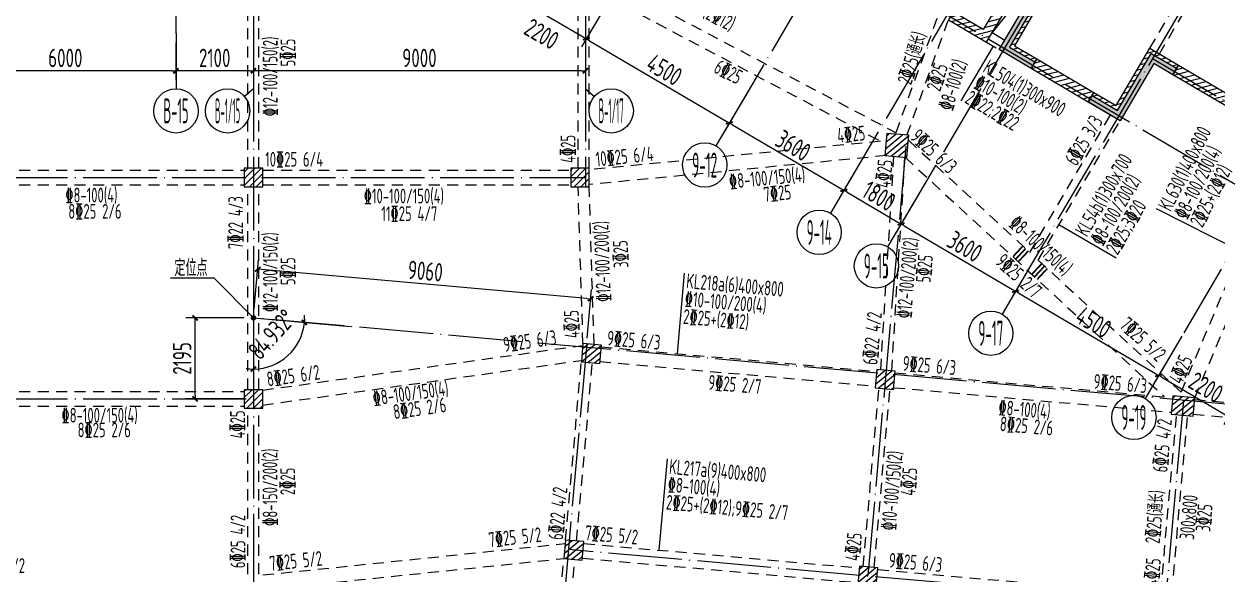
# Model space of a CAD drawing. Header units: millimetres. Extents: x 64473 to 386235, y 427387 to 703525.
# Drawn here: x 283222 to 315573, y 539245 to 554160 of the extents above; entities that cross this region are included whole.
import ezdxf
from ezdxf.enums import TextEntityAlignment as Align

# ---------------------------------------------------------------- set-up
doc = ezdxf.new("R2010")
doc.units = ezdxf.units.MM
doc.header["$LTSCALE"] = 100
doc.header["$PDMODE"] = 35
doc.header["$PDSIZE"] = 200
doc.linetypes.add('3', pattern=[5, 3, -2])
doc.linetypes.add('DOTE', pattern=[2.42, 2, -0.2, 0.02, -0.2])
for name, color, linetype in [('B-TEXT', 7, 'Continuous'), ('B-开洞', 7, 'Continuous'), ('COLU', 7, 'Continuous'), ('colu-1层', 6, 'Continuous'), ('h填实-1层', 254, 'Continuous'), ('h斜线-1层', 7, 'Continuous'), ('h斜线-墙', 7, 'Continuous'), ('h斜线-柱', 7, 'Continuous'), ('L-AXIS', 3, 'Continuous'), ('L-dote', 253, 'DOTE'), ('L-箍筋', 1, 'Continuous'), ('WALL', 3, 'Continuous'), ('wall-主楼', 2, 'Continuous'), ('垂直标注', 31, 'Continuous'), ('垂直钢筋', 27, 'Continuous'), ('梁', 4, 'Continuous'), ('梁虚线', 4, '3'), ('水平标注', 2, 'Continuous'), ('水平钢筋', 30, 'Continuous')]:
    doc.layers.add(name, color=color, linetype=linetype)
doc.styles.add('_TCH_AXIS', font='tssdeng.shx', dxfattribs={"width": 0.7, "bigfont": 'tssdchn.shx'})
doc.styles.add('COMPLEX', font='tssdeng.shx', dxfattribs={"width": 0.7, "bigfont": 'tssdchn.shx'})
doc.styles.get("Standard").update_dxf_attribs({"font": 'tssdeng.shx', "width": 0.7, "bigfont": 'tssdchn.shx'})
doc.styles.add('TSSD_Dimension', font='Tssdeng.shx', dxfattribs={"width": 0.7, "bigfont": 'tssdchn.shx'})
doc.dimstyles.new('TSSD_100_100', dxfattribs={"dimtxt": 300, "dimasz": 100, "dimexe": 100, "dimexo": 250, "dimgap": 100, "dimtad": 1, "dimdec": 0, "dimzin": 0, "dimdsep": 46, "dimtxsty": 'TSSD_Dimension', "dimblk": 'ARCHTICK', "dimcen": 0, "dimdle": 100, "dimclrt": 7, "dimadec": 0, "dimazin": 0, "dimtfac": 1, "dimtdec": 0, "dimtix": 1, "dimtmove": 2, "dimatfit": 3, "dimldrblk": 'ARCHTICK', "dimfxl": 1, "dimtolj": 1, "dimtzin": 0, "dimarcsym": 0})
doc.dimstyles.new('TSSD_100_100$0', dxfattribs={"dimtxt": 300, "dimasz": 100, "dimexe": 250, "dimexo": 250, "dimgap": 100, "dimtad": 1, "dimdec": 0, "dimzin": 0, "dimdsep": 46, "dimtxsty": 'TSSD_Dimension', "dimblk": '_tsdbk', "dimblk1": '_tsdbk', "dimblk2": '_tsdbk', "dimsah": 1, "dimcen": 0, "dimclrt": 7, "dimadec": 0, "dimazin": 0, "dimtfac": 1, "dimtdec": 0, "dimtix": 1, "dimtmove": 2, "dimatfit": 3, "dimldrblk": '_tsdbk', "dimfxl": 1, "dimtolj": 1, "dimtzin": 0, "dimarcsym": 0})
pattern_1 = [(45, (-467527.32, -323147.44), (-89.802561, 89.802561), [])]
pattern_2 = [(39.931646, (-467527.32, -323147.44), (-81.517904, 97.384965), [])]
pattern_3 = [(14.545372, (8572.51, -7581.39), (-31.895617, 122.92953), [])]
pattern_4 = [(14.545372, (-85926.15, 179405.06), (-31.895617, 122.92953), [])]

# ---------------------------------------------------------------- blocks, each defined once
blk = doc.blocks.new('_tsdbk')
blk.add_line((-1, 0), (0, 0))
at = {"const_width": 0.5}
blk.add_lwpolyline([(-0.7, -0.7), (0.7, 0.7)], dxfattribs=at)
blk = doc.blocks.new('*D429')
at = {"layer": 'Defpoints', "color": 0}
for p in [(302975, 552537), (306078, 550712), (305453, 549648)]:
    blk.add_point(p, dxfattribs=at)
at = {"layer": 'L-AXIS', "color": 0, "lineweight": -2}
for p, q in [((302848, 552321), (302223, 551258)), ((302436, 551422), (305367, 549699)), ((305951, 550496), (305326, 549433))]:
    blk.add_line(p, q, dxfattribs=at)
at = {"layer": 'L-AXIS', "color": 0, "lineweight": -2, "xscale": 100, "yscale": 100, "zscale": 100}
for p, rotation in [((302349, 551473), 149.545371727616), ((305453, 549648), 329.545371727616)]:
    blk.add_blockref('_tsdbk', p, dxfattribs=dict(at, rotation=rotation))
at = {"layer": 'L-AXIS', "color": 7, "insert": (304079, 550862), "char_height": 500, "attachment_point": 5, "rotation": 329.5454, "style": 'TSSD_Dimension'}
blk.add_mtext('\\A1;3600', dxfattribs=at)
blk = doc.blocks.new('*D430')
at = {"layer": 'Defpoints', "color": 0}
for p in [(289446, 546190), (289446, 546190), (292080, 545956), (290104, 544970), (289446, 543995)]:
    blk.add_point(p, dxfattribs=at)
at = {"layer": 'L-AXIS', "color": 0, "lineweight": -2}
for start, end in [(359.0665, 3.2013), (270, 354.9316), (261.7303, 265.8652)]:
    blk.add_arc((289446, 546190), 1386, start, end, dxfattribs=at)
at = {"layer": 'L-AXIS', "color": 0, "lineweight": -2, "xscale": 100, "yscale": 100, "zscale": 100}
for p, rotation in [((290827, 546067), 266.9990689290456), ((289446, 544804), 357.9325768562848)]:
    blk.add_blockref('_tsdbk', p, dxfattribs=dict(at, rotation=rotation))
at = {"layer": 'L-AXIS', "color": 7, "insert": (289946, 545744), "char_height": 500, "attachment_point": 5, "rotation": 48.2593, "style": 'TSSD_Dimension'}
blk.add_mtext('\\A1;84.932°', dxfattribs=at)
blk = doc.blocks.new('*D431')
at = {"layer": 'Defpoints', "color": 0}
for p in [(287862, 546190), (289446, 546190), (289446, 543995)]:
    blk.add_point(p, dxfattribs=at)
at = {"layer": 'L-AXIS', "color": 0, "lineweight": -2}
for p, q in [((289196, 546190), (287612, 546190)), ((287862, 544095), (287862, 546090)), ((289196, 543995), (287612, 543995))]:
    blk.add_line(p, q, dxfattribs=at)
at = {"layer": 'L-AXIS', "color": 0, "lineweight": -2, "xscale": 100, "yscale": 100, "zscale": 100}
for p, rotation in [((287862, 546190), 90), ((287862, 543995), 270)]:
    blk.add_blockref('_tsdbk', p, dxfattribs=dict(at, rotation=rotation))
at = {"layer": 'L-AXIS', "color": 7, "insert": (287512, 545092), "char_height": 500, "attachment_point": 5, "rotation": 90, "style": 'TSSD_Dimension'}
blk.add_mtext('\\A1;2195', dxfattribs=at)
blk = doc.blocks.new('*D440')
at = {"layer": 'Defpoints', "color": 0}
for p in [(287346, 553895), (289446, 553895), (287346, 552887)]:
    blk.add_point(p, dxfattribs=at)
at = {"layer": 'L-AXIS', "color": 0, "lineweight": -2}
for p, q in [((287346, 553645), (287346, 552637)), ((289446, 553645), (289446, 552637)), ((289346, 552887), (287446, 552887))]:
    blk.add_line(p, q, dxfattribs=at)
at = {"layer": 'L-AXIS', "color": 0, "lineweight": -2, "xscale": 100, "yscale": 100, "zscale": 100, "rotation": 180}
blk.add_blockref('_tsdbk', (287346, 552887), dxfattribs=at)
at = {"layer": 'L-AXIS', "color": 0, "lineweight": -2, "xscale": 100, "yscale": 100, "zscale": 100}
blk.add_blockref('_tsdbk', (289446, 552887), dxfattribs=at)
at = {"layer": 'L-AXIS', "color": 7, "insert": (288396, 553237), "char_height": 500, "attachment_point": 5, "style": 'TSSD_Dimension'}
blk.add_mtext('\\A1;2100', dxfattribs=at)
blk = doc.blocks.new('*D444')
at = {"layer": 'Defpoints', "color": 0}
for p in [(281346, 553895), (287346, 553895), (281346, 552887)]:
    blk.add_point(p, dxfattribs=at)
at = {"layer": 'L-AXIS', "color": 0, "lineweight": -2}
for p, q in [((281346, 553645), (281346, 552637)), ((287346, 553645), (287346, 552637)), ((287246, 552887), (281446, 552887))]:
    blk.add_line(p, q, dxfattribs=at)
at = {"layer": 'L-AXIS', "color": 0, "lineweight": -2, "xscale": 100, "yscale": 100, "zscale": 100, "rotation": 180}
blk.add_blockref('_tsdbk', (281346, 552887), dxfattribs=at)
at = {"layer": 'L-AXIS', "color": 0, "lineweight": -2, "xscale": 100, "yscale": 100, "zscale": 100}
blk.add_blockref('_tsdbk', (287346, 552887), dxfattribs=at)
at = {"layer": 'L-AXIS', "color": 7, "insert": (284346, 553237), "char_height": 500, "attachment_point": 5, "style": 'TSSD_Dimension'}
blk.add_mtext('\\A1;6000', dxfattribs=at)
blk = doc.blocks.new('_AXISO')
blk.add_circle((0, 0), 0.5)
at = {"layer": 'B-TEXT', "style": 'COMPLEX', "width": 1.450893}
blk.add_attdef('A', text='', height=0.56, dxfattribs=at).set_placement((0.249375, -0.28), (0.749375, -0.28), align=Align.FIT)
blk = doc.blocks.new('*D450')
at = {"layer": 'Defpoints', "color": 0}
for p in [(289446, 553895), (298446, 553895), (289446, 552887)]:
    blk.add_point(p, dxfattribs=at)
at = {"layer": 'L-AXIS', "color": 0, "lineweight": -2}
for p, q in [((289446, 553645), (289446, 552637)), ((298446, 553645), (298446, 552637)), ((298346, 552887), (289546, 552887))]:
    blk.add_line(p, q, dxfattribs=at)
at = {"layer": 'L-AXIS', "color": 0, "lineweight": -2, "xscale": 100, "yscale": 100, "zscale": 100, "rotation": 180}
blk.add_blockref('_tsdbk', (289446, 552887), dxfattribs=at)
at = {"layer": 'L-AXIS', "color": 0, "lineweight": -2, "xscale": 100, "yscale": 100, "zscale": 100}
blk.add_blockref('_tsdbk', (298446, 552887), dxfattribs=at)
at = {"layer": 'L-AXIS', "color": 7, "insert": (293946, 553237), "char_height": 500, "attachment_point": 5, "style": 'TSSD_Dimension'}
blk.add_mtext('\\A1;9000', dxfattribs=at)
blk = doc.blocks.new('*D451')
at = {"layer": 'Defpoints', "color": 0}
for p in [(289564, 547511), (289446, 546190), (298471, 545390)]:
    blk.add_point(p, dxfattribs=at)
at = {"layer": 'L-AXIS', "color": 0, "lineweight": -2}
for p, q in [((289469, 546439), (289586, 547760)), ((298489, 546719), (289663, 547502)), ((298493, 545639), (298610, 546959))]:
    blk.add_line(p, q, dxfattribs=at)
at = {"layer": 'L-AXIS', "color": 0, "lineweight": -2, "xscale": 100, "yscale": 100, "zscale": 100}
for p, rotation in [((289564, 547511), 174.9316457873773), ((298588, 546710), 354.9316457873773)]:
    blk.add_blockref('_tsdbk', p, dxfattribs=dict(at, rotation=rotation))
at = {"layer": 'L-AXIS', "color": 7, "insert": (294107, 547459), "char_height": 500, "attachment_point": 5, "rotation": 354.9316, "style": 'TSSD_Dimension'}
blk.add_mtext('\\A1;9060', dxfattribs=at)
blk = doc.blocks.new('*D452')
at = {"layer": 'Defpoints', "color": 0}
for p in [(299096, 554817), (302975, 552537), (302349, 551473)]:
    blk.add_point(p, dxfattribs=at)
at = {"layer": 'L-AXIS', "color": 0, "lineweight": -2}
for p, q in [((298969, 554602), (298344, 553538)), ((298557, 553703), (302263, 551524)), ((302848, 552321), (302223, 551258))]:
    blk.add_line(p, q, dxfattribs=at)
at = {"layer": 'L-AXIS', "color": 0, "lineweight": -2, "xscale": 100, "yscale": 100, "zscale": 100}
for p, rotation in [((298470, 553754), 149.545371727616), ((302349, 551473), 329.545371727616)]:
    blk.add_blockref('_tsdbk', p, dxfattribs=dict(at, rotation=rotation))
at = {"layer": 'L-AXIS', "color": 7, "insert": (300587, 552915), "char_height": 500, "attachment_point": 5, "rotation": 329.5454, "style": 'TSSD_Dimension'}
blk.add_mtext('\\A1;4500', dxfattribs=at)
blk = doc.blocks.new('*D453')
at = {"layer": 'Defpoints', "color": 0}
for p in [(297199, 555933), (299096, 554817), (298470, 553754)]:
    blk.add_point(p, dxfattribs=at)
at = {"layer": 'L-AXIS', "color": 0, "lineweight": -2}
for p, q in [((297072, 555717), (296447, 554654)), ((296660, 554818), (298384, 553805)), ((298969, 554602), (298344, 553538))]:
    blk.add_line(p, q, dxfattribs=at)
at = {"layer": 'L-AXIS', "color": 0, "lineweight": -2, "xscale": 100, "yscale": 100, "zscale": 100}
for p, rotation in [((296574, 554869), 149.545371727616), ((298470, 553754), 329.545371727616)]:
    blk.add_blockref('_tsdbk', p, dxfattribs=dict(at, rotation=rotation))
at = {"layer": 'L-AXIS', "color": 7, "insert": (297259, 553888), "char_height": 500, "attachment_point": 5, "rotation": 329.5454, "style": 'TSSD_Dimension'}
blk.add_mtext('\\A1;2200', dxfattribs=at)
blk = doc.blocks.new('*D465')
at = {"layer": 'Defpoints', "color": 0}
for p in [(310733, 547975), (314612, 545694), (313987, 544631)]:
    blk.add_point(p, dxfattribs=at)
at = {"layer": 'L-AXIS', "color": 0, "lineweight": -2}
for p, q in [((310606, 547759), (309981, 546696)), ((310194, 546861), (313901, 544681)), ((314486, 545479), (313860, 544415))]:
    blk.add_line(p, q, dxfattribs=at)
at = {"layer": 'L-AXIS', "color": 0, "lineweight": -2, "xscale": 100, "yscale": 100, "zscale": 100}
for p, rotation in [((310108, 546911), 149.545371727616), ((313987, 544631), 329.545371727616)]:
    blk.add_blockref('_tsdbk', p, dxfattribs=dict(at, rotation=rotation))
at = {"layer": 'L-AXIS', "color": 7, "insert": (312225, 546073), "char_height": 500, "attachment_point": 5, "rotation": 329.5454, "style": 'TSSD_Dimension'}
blk.add_mtext('\\A1;4500', dxfattribs=at)
blk = doc.blocks.new('*D466')
at = {"layer": 'Defpoints', "color": 0}
for p in [(307630, 549800), (310733, 547975), (310108, 546911)]:
    blk.add_point(p, dxfattribs=at)
at = {"layer": 'L-AXIS', "color": 0, "lineweight": -2}
for p, q in [((307503, 549584), (306878, 548521)), ((307091, 548685), (310022, 546962)), ((310606, 547759), (309981, 546696))]:
    blk.add_line(p, q, dxfattribs=at)
at = {"layer": 'L-AXIS', "color": 0, "lineweight": -2, "xscale": 100, "yscale": 100, "zscale": 100}
for p, rotation in [((307004, 548736), 149.545371727616), ((310108, 546911), 329.545371727616)]:
    blk.add_blockref('_tsdbk', p, dxfattribs=dict(at, rotation=rotation))
at = {"layer": 'L-AXIS', "color": 7, "insert": (308733, 548125), "char_height": 500, "attachment_point": 5, "rotation": 329.5454, "style": 'TSSD_Dimension'}
blk.add_mtext('\\A1;3600', dxfattribs=at)
blk = doc.blocks.new('*D467')
at = {"layer": 'Defpoints', "color": 0}
for p in [(306078, 550712), (307630, 549800), (307004, 548736)]:
    blk.add_point(p, dxfattribs=at)
at = {"layer": 'L-AXIS', "color": 0, "lineweight": -2}
for p, q in [((305951, 550496), (305326, 549433)), ((305539, 549598), (306918, 548787)), ((307503, 549584), (306878, 548521))]:
    blk.add_line(p, q, dxfattribs=at)
at = {"layer": 'L-AXIS', "color": 0, "lineweight": -2, "xscale": 100, "yscale": 100, "zscale": 100}
for p, rotation in [((305453, 549648), 149.545371727616), ((307004, 548736), 329.545371727616)]:
    blk.add_blockref('_tsdbk', p, dxfattribs=dict(at, rotation=rotation))
at = {"layer": 'L-AXIS', "color": 7, "insert": (306406, 549494), "char_height": 500, "attachment_point": 5, "rotation": 329.5454, "style": 'TSSD_Dimension'}
blk.add_mtext('\\A1;1800', dxfattribs=at)
blk = doc.blocks.new('*D468')
at = {"layer": 'Defpoints', "color": 0}
for p in [(314612, 545694), (316509, 544579), (315883, 543515)]:
    blk.add_point(p, dxfattribs=at)
at = {"layer": 'L-AXIS', "color": 0, "lineweight": -2}
for p, q in [((314486, 545479), (313860, 544415)), ((314073, 544580), (315797, 543566)), ((316382, 544363), (315757, 543300))]:
    blk.add_line(p, q, dxfattribs=at)
at = {"layer": 'L-AXIS', "color": 0, "lineweight": -2, "xscale": 100, "yscale": 100, "zscale": 100}
for p, rotation in [((313987, 544631), 149.545371727616), ((315883, 543515), 329.545371727616)]:
    blk.add_blockref('_tsdbk', p, dxfattribs=dict(at, rotation=rotation))
at = {"layer": 'L-AXIS', "color": 7, "insert": (315270, 544308), "char_height": 500, "attachment_point": 5, "rotation": 329.5454, "style": 'TSSD_Dimension'}
blk.add_mtext('\\A1;2200', dxfattribs=at)

msp = doc.modelspace()

# ---------------------------------------------------------------- hatches: boundary and pattern name
at = {"layer": 'h填实-1层'}
for points in [[(310528.8, 552954.4), (309666.7, 553461.2), (310528.4, 554926.7), (310700.8, 554825.3), (309940.5, 553532.3), (310630.1, 553126.8)], [(313854.4, 553087.1), (312942, 551535.4), (312080, 552042.3), (312181.4, 552214.7), (312871, 551809.2), (313783.3, 553360.8), (314472.9, 552955.4), (314371.6, 552782.9)]]:
    msp.add_hatch(color=256, dxfattribs=at).paths.add_polyline_path(points)
at = {"layer": 'h斜线-1层'}
h = msp.add_hatch(dxfattribs=at)
h.set_pattern_fill('ANSI31', color=256, scale=40, angle=-30.45463, style=0)
h.set_pattern_definition(pattern_4)
h.paths.add_polyline_path([(310680.8, 553213), (310077.4, 553567.8), (310787, 554774.6), (310700.8, 554825.3), (309940.5, 553532.3), (310630.1, 553126.8)])
h = msp.add_hatch(dxfattribs=at)
h.set_pattern_fill('ANSI31', color=256, scale=40, angle=-30.45463, style=0)
h.set_pattern_definition(pattern_4)
h.paths.add_polyline_path([(313783.3, 553360.8), (314473.4, 552955.1), (314524.1, 553041.3), (313748.2, 553497.5), (312835.9, 551945.8), (312232.5, 552300.6), (312181.8, 552214.4), (312871, 551809.2)])
at = {"layer": 'h斜线-墙'}
h = msp.add_hatch(dxfattribs=at)
h.set_pattern_fill('ANSI31', color=256, scale=40, angle=-30.45463, style=0)
h.set_pattern_definition(pattern_3)
h.paths.add_polyline_path([(308287.5, 554272.2), (309321.9, 553664), (310056.8, 554913.9), (310401.7, 554711.2), (310528.4, 554926.7), (309968.1, 555256.1), (309233.1, 554006.2), (308414.2, 554487.7)])
h = msp.add_hatch(dxfattribs=at)
h.set_pattern_fill('ANSI31', color=256, scale=40, angle=-30.45463, style=0)
h.set_pattern_definition(pattern_3)
h.paths.add_polyline_path([(310680.8, 553213), (312232.5, 552300.6), (312080.4, 552042), (310528.8, 552954.4)])
h = msp.add_hatch(dxfattribs=at)
h.set_pattern_fill('ANSI31', color=256, scale=40, angle=-30.45463, style=0)
h.set_pattern_definition(pattern_3)
h.paths.add_polyline_path([(314524.1, 553041.3), (317196.3, 551470.1), (317044.3, 551211.5), (314372, 552782.7)])
at = {"layer": 'h斜线-柱'}
h = msp.add_hatch(dxfattribs=at)
h.set_pattern_fill('ANSI31', color=256, scale=40, angle=-5.06835, style=0)
h.paths.add_polyline_path([(306562.8, 550595), (307160.4, 550542), (307213.4, 551139.7), (306615.8, 551192.7)])
h = msp.add_hatch(dxfattribs=at)
h.set_pattern_fill('ANSI31', color=256, scale=40, style=0)
h.set_pattern_definition(pattern_1)
h.paths.add_polyline_path([(289196.5, 549744.7), (289696.5, 549744.7), (289696.5, 550244.7), (289196.5, 550244.7)])
h = msp.add_hatch(dxfattribs=at)
h.set_pattern_fill('ANSI31', color=256, scale=40, style=0)
h.set_pattern_definition(pattern_1)
h.paths.add_polyline_path([(298046.5, 549744.7), (298546.5, 549744.7), (298546.5, 550244.7), (298046.5, 550244.7)])
h = msp.add_hatch(dxfattribs=at)
h.set_pattern_fill('ANSI31', color=256, scale=40, angle=-5.06835, style=0)
h.set_pattern_definition(pattern_2)
h.paths.add_polyline_path([(298336.3, 544999.9), (298834.4, 544955.7), (298878.5, 545453.8), (298380.5, 545497.9)])
h = msp.add_hatch(dxfattribs=at)
h.set_pattern_fill('ANSI31', color=256, scale=40, angle=-5.06835, style=0)
h.set_pattern_definition(pattern_2)
h.paths.add_polyline_path([(306305, 544293.1), (306803.1, 544249), (306847.3, 544747), (306349.2, 544791.2)])
h = msp.add_hatch(dxfattribs=at)
h.set_pattern_fill('ANSI31', color=256, scale=40, style=0)
h.set_pattern_definition(pattern_1)
h.paths.add_polyline_path([(289196.5, 543744.7), (289696.5, 543744.7), (289696.5, 544244.7), (289196.5, 544244.7)])
h = msp.add_hatch(dxfattribs=at)
h.set_pattern_fill('ANSI31', color=256, scale=40, angle=-5.06835, style=0)
h.set_pattern_definition(pattern_2)
h.paths.add_polyline_path([(314323.6, 543582), (314921.2, 543529), (314965.4, 544027), (314367.7, 544080)])
h = msp.add_hatch(dxfattribs=at)
h.set_pattern_fill('ANSI31', color=256, scale=40, angle=-5.06835, style=0)
h.set_pattern_definition(pattern_2)
h.paths.add_polyline_path([(297863.7, 539670.8), (298361.7, 539626.6), (298405.9, 540124.7), (297907.8, 540168.9)])
h = msp.add_hatch(dxfattribs=at)
h.set_pattern_fill('ANSI31', color=256, scale=40, angle=-5.06835, style=0)
h.set_pattern_definition(pattern_2)
h.paths.add_polyline_path([(305832.4, 538964.1), (306330.4, 538919.9), (306374.6, 539417.9), (305876.6, 539462.1)])

# ---------------------------------------------------------------- linework, layer by layer
at = {"layer": 'B-开洞'}
msp.add_lwpolyline([(310401.7, 554711.2), (310126.6, 554736), (309474, 553922.6)], dxfattribs=at)
at = {"layer": 'COLU'}
for points in [[(306562.8, 550595), (307160.4, 550542), (307213.4, 551139.7), (306615.8, 551192.7)], [(289196.5, 549744.7), (289696.5, 549744.7), (289696.5, 550244.7), (289196.5, 550244.7)], [(298046.5, 549744.7), (298546.5, 549744.7), (298546.5, 550244.7), (298046.5, 550244.7)], [(298336.3, 544999.9), (298834.4, 544955.7), (298878.5, 545453.8), (298380.5, 545497.9)], [(306305, 544293.1), (306803.1, 544249), (306847.3, 544747), (306349.2, 544791.2)], [(289196.5, 543744.7), (289696.5, 543744.7), (289696.5, 544244.7), (289196.5, 544244.7)], [(314323.6, 543582), (314921.2, 543529), (314965.4, 544027), (314367.7, 544080)], [(297863.7, 539670.8), (298361.7, 539626.6), (298405.9, 540124.7), (297907.8, 540168.9)], [(305832.4, 538964.1), (306330.4, 538919.9), (306374.6, 539417.9), (305876.6, 539462.1)]]:
    msp.add_lwpolyline(points, close=True, dxfattribs=at)
at = {"layer": 'colu-1层'}
for points in [[(310528.8, 552954.4), (309666.7, 553461.2), (310528.4, 554926.7), (310700.8, 554825.3), (309940.5, 553532.3), (310630.1, 553126.8)], [(313854.4, 553087.1), (312942, 551535.4), (312080, 552042.3), (312181.4, 552214.7), (312871, 551809.2), (313783.3, 553360.8), (314472.9, 552955.4), (314371.6, 552782.9)]]:
    msp.add_lwpolyline(points, close=True, dxfattribs=at)
at = {"layer": 'L-AXIS'}
for p, q in [((287346.5, 553895.2), (287346.5, 552401.6)), ((289446.5, 553895.2), (289446.5, 552401.6)), ((298446.5, 553895.2), (298446.5, 552401.6)), ((289446.5, 552401.6), (289202, 552192)), ((298446.5, 552401.6), (298690.9, 552192)), ((302974.8, 552536.6), (301984.2, 550851.8)), ((306078.1, 550711.9), (305087.5, 549027.1)), ((307629.8, 549799.6), (306639.1, 548114.8)), ((310733.1, 547974.9), (309742.5, 546290.1)), ((289446.5, 546189.9), (289446.5, 543994.7)), ((289446.5, 546189.9), (292079.9, 545956.4)), ((314612.2, 545694.1), (313621.6, 544009.3))]:
    msp.add_line(p, q, dxfattribs=at)
msp.add_lwpolyline([(289446.5, 546189.9), (288377, 547268.5), (287201.3, 547268.5)], dxfattribs=at)
at = {"layer": 'L-AXIS', "const_width": 75}
msp.add_lwpolyline([(289411.7, 546203.9, 1), (289481.3, 546175.9, 1)], format="xyb", close=True, dxfattribs=at)
at = {"layer": 'L-dote', "ltscale": 10}
for p, q in [((282266, 569688.3), (331479.5, 540751.8)), ((308189.8, 561406), (302974.8, 552536.6)), ((311293.1, 559581.3), (306078.1, 550711.9)), ((287346.5, 553895.2), (287346.5, 558694.7)), ((312844.7, 558668.9), (307629.8, 549799.6)), ((315948.1, 556844.3), (310733.1, 547974.9)), ((320587.5, 555856.4), (314612.2, 545694.1)), ((289446.5, 555394.7), (289446.5, 538994.7)), ((298446.5, 555394.7), (298446.5, 549744.7)), ((313819.3, 553223.7), (332391.8, 542303.5)), ((307137.1, 550845.3), (301153.5, 483378.6)), ((226746.5, 549994.7), (298446.5, 549994.7)), ((369044.2, 539130.3), (289446.5, 546189.9)), ((298480.1, 545489.1), (293700.5, 491598.9)), ((226746.5, 543994.7), (289446.5, 543994.7)), ((314657.7, 543953.9), (309221.8, 482663.1)), ((368558.3, 533651.8), (297985.4, 539911))]:
    msp.add_line(p, q, dxfattribs=at)
at = {"layer": 'L-箍筋', "const_width": 44.9}
for points in [[(310308.9, 548140.9), (310036.4, 547848.1)], [(310382.1, 548072.8), (310109.6, 547780)], [(310455.3, 548004.6), (310182.8, 547711.8)], [(310821.3, 547664), (310548.8, 547371.2)], [(310894.5, 547595.9), (310622, 547303.1)], [(310967.7, 547527.7), (310695.2, 547234.9)]]:
    msp.add_lwpolyline(points, dxfattribs=at)
at = {"layer": 'WALL'}
for points in [[(308287.5, 554272.2), (309321.9, 553664), (310056.8, 554913.9), (310401.7, 554711.2), (310528.4, 554926.7), (309968.1, 555256.1), (309233.1, 554006.2), (308414.2, 554487.7)], [(310680.8, 553213), (312232.5, 552300.6), (312080.4, 552042), (310528.8, 552954.4)], [(314524.1, 553041.3), (317196.3, 551470.1), (317044.3, 551211.5), (314372, 552782.7)]]:
    msp.add_lwpolyline(points, close=True, dxfattribs=at)
at = {"layer": 'wall-主楼'}
for points in [[(310077.4, 553567.8), (310680.8, 553213), (310528.8, 552954.4), (309666.7, 553461.2), (310528.4, 554926.7), (310787, 554774.6)], [(312835.9, 551945.8), (313748.2, 553497.5), (314524.1, 553041.3), (314372, 552782.7), (313854.8, 553086.8), (312942.4, 551535.2), (312080.4, 552042), (312232.5, 552300.6)]]:
    msp.add_lwpolyline(points, close=True, dxfattribs=at)
at = {"layer": '垂直标注'}
for p, q in [((313921.6, 549159.9), (316209.8, 548000.2)), ((312835.1, 547805.9), (311285.5, 548717.1))]:
    msp.add_line(p, q, dxfattribs=at)
at = {"layer": '梁'}
msp.add_line((309474, 553922.6), (309818.8, 553719.8), dxfattribs=at)
at = {"layer": '梁虚线'}
for p, q in [((313748.2, 553497.5), (315572.9, 556600.8)), ((314006.8, 553345.4), (315831.9, 556449.4)), ((298668.2, 555532.7), (306868.7, 551210.7)), ((289296.5, 550244.7), (289296.5, 555144.7)), ((289596.5, 550244.7), (289596.5, 555144.7)), ((298246.5, 550244.7), (298246.5, 555094.7)), ((298546.5, 550244.7), (298546.5, 555094.7)), ((298596.5, 555118.4), (306450.4, 550979)), ((306869, 551211.4), (308024.5, 554427.4)), ((307163.6, 551144.1), (308287.5, 554272.2)), ((309321.9, 553664), (309666.7, 553461.2)), ((310495.3, 547965.1), (312683.8, 551687.2)), ((310720.8, 547756.8), (312942.4, 551535.2)), ((306449.8, 550976.6), (298546.5, 550205.4)), ((307201.7, 551006.8), (310495.3, 547965.1)), ((314595.2, 544178.7), (317460.3, 550960.1)), ((306612.6, 550590.6), (298546.5, 549803.5)), ((306451.8, 544782.1), (306811.7, 550572.6)), ((306750.7, 544755.6), (307110.6, 550546.4)), ((307110.6, 550546.4), (314145.5, 544049.5)), ((281596.5, 550194.7), (289196.5, 550194.7)), ((289696.5, 550194.7), (298046.5, 550194.7)), ((281596.5, 549794.7), (289196.5, 549794.7)), ((289296.5, 544244.7), (289296.5, 549744.7)), ((289596.5, 544244.7), (289596.5, 549744.7)), ((289696.5, 549794.7), (298046.5, 549794.7)), ((298380.5, 545497.9), (298246.5, 549744.7)), ((298681.3, 545471.3), (298546.5, 549744.7)), ((310720.8, 547756.8), (314595.2, 544178.7)), ((314965.4, 544027), (316305.9, 547199.8)), ((289696.5, 544231.6), (298375.7, 545445.6)), ((298873.9, 545404), (306344.6, 544741.4)), ((289696.5, 543827.7), (298339.9, 545036.7)), ((297907.8, 540168.6), (298339.6, 545036.6)), ((298206.7, 540142.4), (298635.1, 544973.5)), ((298839.1, 545005.5), (306309.7, 544342.9)), ((306842.6, 544697.2), (314145.5, 544049.5)), ((281596.5, 544194.7), (289196.5, 544194.7)), ((305976.2, 539453.1), (306404.6, 544284.1)), ((306275, 539427), (306703.5, 544258)), ((306807.8, 544298.8), (314328.3, 543631.8)), ((314960.8, 543977.2), (322481.3, 543310.2)), ((281596.5, 543794.7), (289196.5, 543794.7)), ((289296.5, 539244.7), (289296.5, 543744.7)), ((289596.5, 539244.7), (289596.5, 543744.7)), ((314044.5, 538737.5), (314473, 543568.6)), ((314343.3, 538711.4), (314771.8, 543542.4)), ((314925.9, 543578.7), (322446.4, 542911.7)), ((289696.5, 539221.8), (297899.3, 540074.4)), ((298401.2, 540074.9), (305871.9, 539412.3)), ((289696.5, 538819.6), (297874.2, 539669.6)), ((297377.7, 534192), (297863.5, 539668.5)), ((297676.6, 534165.9), (298162.5, 539644.4)), ((298366.4, 539676.4), (305837, 539013.9)), ((306370, 539368.2), (313940.2, 538696.7))]:
    msp.add_line(p, q, dxfattribs=at)
at = {"layer": '水平标注'}
for p, q in [((308635.8, 552075.4), (309506.1, 553555.7)), ((301123.1, 547403.8), (300929.6, 545221.7)), ((300659.1, 542370.2), (300439.5, 539894.1))]:
    msp.add_line(p, q, dxfattribs=at)

# ---------------------------------------------------------------- block references
at = {"layer": 'L-AXIS'}
ref = msp.add_blockref('_AXISO', (287346.5, 551801.6), dxfattribs=dict(at, xscale=1199.999999999997, yscale=1200, zscale=1200, rotation=359.9996457873818))
ref.add_attrib('A', 'B-15', dxfattribs={"color": 7, "height": 678.82, "rotation": 359.99965, "style": '_TCH_AXIS', "width": 0.272727}).set_placement((287007.1, 551462.1), (287685.9, 551462.1), align=Align.FIT)
ref = msp.add_blockref('_AXISO', (288746.5, 551801.6), dxfattribs=dict(at, xscale=1199.999999999997, yscale=1200, zscale=1200, rotation=359.9996457873818))
ref.add_attrib('A', 'B-1/15', dxfattribs={"color": 7, "height": 678.82, "rotation": 359.99965, "style": '_TCH_AXIS', "width": 0.184211}).set_placement((288407.1, 551462.1), (289085.9, 551462.1), align=Align.FIT)
ref = msp.add_blockref('_AXISO', (299146.5, 551801.6), dxfattribs=dict(at, xscale=1199.999999999997, yscale=1200, zscale=1200, rotation=359.9996457873818))
ref.add_attrib('A', 'B-1/17', dxfattribs={"color": 7, "height": 678.82, "rotation": 359.99965, "style": '_TCH_AXIS', "width": 0.184211}).set_placement((298807.1, 551462.1), (299485.9, 551462.1), align=Align.FIT)
ref = msp.add_blockref('_AXISO', (301680.1, 550334.6), dxfattribs=dict(at, xscale=1199.999999999997, yscale=1200, zscale=1200, rotation=359.999645787379))
ref.add_attrib('A', '9-12', dxfattribs={"color": 7, "height": 678.82, "rotation": 359.99965, "style": '_TCH_AXIS', "width": 0.28}).set_placement((301340.6, 549995.2), (302019.5, 549995.2), align=Align.FIT)
ref = msp.add_blockref('_AXISO', (304783.4, 548509.9), dxfattribs=dict(at, xscale=1199.999999999997, yscale=1200, zscale=1200, rotation=359.999645787379))
ref.add_attrib('A', '9-14', dxfattribs={"color": 7, "height": 678.82, "rotation": 359.99965, "style": '_TCH_AXIS', "width": 0.272727}).set_placement((304444, 548170.5), (305122.8, 548170.5), align=Align.FIT)
ref = msp.add_blockref('_AXISO', (306335, 547597.6), dxfattribs=dict(at, xscale=1199.999999999997, yscale=1200, zscale=1200, rotation=359.999645787379))
ref.add_attrib('A', '9-15', dxfattribs={"color": 7, "height": 678.82, "rotation": 359.99965, "style": '_TCH_AXIS', "width": 0.28}).set_placement((305995.6, 547258.2), (306674.4, 547258.2), align=Align.FIT)
ref = msp.add_blockref('_AXISO', (309438.3, 545772.9), dxfattribs=dict(at, xscale=1199.999999999997, yscale=1200, zscale=1200, rotation=359.999645787379))
ref.add_attrib('A', '9-17', dxfattribs={"color": 7, "height": 678.82, "rotation": 359.99965, "style": '_TCH_AXIS', "width": 0.28}).set_placement((309098.9, 545433.5), (309777.7, 545433.5), align=Align.FIT)
ref = msp.add_blockref('_AXISO', (313317.5, 543492.1), dxfattribs=dict(at, xscale=1199.999999999997, yscale=1200, zscale=1200, rotation=359.999645787379))
ref.add_attrib('A', '9-19', dxfattribs={"color": 7, "height": 678.82, "rotation": 359.99965, "style": '_TCH_AXIS', "width": 0.28}).set_placement((312978.1, 543152.6), (313656.9, 543152.6), align=Align.FIT)

# ---------------------------------------------------------------- texts
at = {"layer": 'L-AXIS', "width": 0.7}
msp.add_text('定位点', height=450, dxfattribs=at).set_placement((287751.8, 547321.8), align=Align.CENTER)
at = {"layer": '垂直标注', "width": 0.65}
for s, height, rotation, p in [('KL630(1)400x800', 403, 63.12125, (314315.6, 549050.2)), ('KL54b(1)300x700', 403, 59.5454, (312046.2, 548362.8)), ('%%1328-100/200(4)', 402, 63.12125, (314744.8, 548832.6)), ('2%%13325+(2%%13212)', 401, 63.12125, (315174, 548615.1)), ('%%1328-100/200(2)', 402, 59.5454, (312461, 548118.9)), ('2%%13325;3%%13320', 401, 59.5454, (312875.8, 547875))]:
    msp.add_text(s, height=height, rotation=rotation, dxfattribs=at).set_placement(p)
at = {"layer": '垂直钢筋', "color": 0, "width": 0.65}
for s, rotation, p in [('2%%13325(通长)', 72.62952, (307276.8, 552487.8)), ('%%13212-100/150(2)', 90, (290098.7, 551658.7)), ('5%%13325', 90, (290582.2, 553006)), ('2%%13325', 72.62952, (308061.7, 552305.5)), ('%%1328-100(2)', 72.62952, (308388.3, 551783.5)), ('6%%13325 3/3', 59.5454, (311765.9, 550283.6)), ('4%%13325', 90, (298174.6, 550390.9)), ('4%%13325', 84.93162, (306710.5, 549704)), ('7%%13322 4/3', 90, (289163.8, 548054.7)), ('%%13212-100/200(2)', 92.00716, (299139.9, 546633.7)), ('%%13212-100/150(2)', 90, (290100.6, 546353)), ('%%13212-100/200(2)', 84.93162, (307274.7, 546168)), ('3%%13325', 92.00716, (299615.2, 547552.7)), ('5%%13325', 90, (290582.2, 547079)), ('5%%13325', 84.93162, (307801.9, 547132.5)), ('4%%13325', 92.00716, (298286.6, 545649.4)), ('6%%13322 4/2', 84.93162, (306360, 544906.2)), ('4%%13325', 66.72203, (314621.3, 544369.7)), ('4%%13325', 90, (289214.3, 542923.1)), ('6%%13325 4/2', 84.93158, (314222.2, 541993.1)), ('%%1328-150/200(2)', 90, (290093.8, 540551.5)), ('%%13210-100/150(2)', 84.93168, (306856.7, 540416.7)), ('2%%13325', 90, (290574.8, 541387.5)), ('4%%13325', 84.93168, (307382, 541359.7)), ('6%%13322 4/2', 84.93168, (297836.1, 540161.1)), ('2%%13325(通长)', 84.93158, (314014.6, 540060.9)), ('300x800', 84.93158, (314946.1, 540167.5)), ('3%%13325', 84.93158, (315385, 540382.4)), ('4%%13325', 84.93168, (305880, 539592.3)), ('4%%13325', 84.93158, (313982.7, 538903.7))]:
    msp.add_text(s, height=400, rotation=rotation, dxfattribs=at).set_placement(p)
at = {"layer": '垂直钢筋', "color": 1, "width": 0.65}
msp.add_text('6%%13325 4/2', height=400, rotation=90, dxfattribs=at).set_placement((289224.3, 539406.7))
at = {"layer": '水平标注', "width": 0.65}
for s, height, rotation, p in [('2%%13325+(2%%13212)', 401, 332.36845, (300789.3, 554774.8)), ('KL504(1)300x900', 403, 329.54503, (309195.5, 552868.3)), ('%%13210-100(2)', 402, 329.54503, (308950.4, 552451.5)), ('2%%13322;2%%13322', 401, 329.54503, (308705.3, 552034.6)), ('KL218a(6)400x800', 403, 354.93169, (301167.8, 546995.3)), ('%%13210-100/200(4)', 402, 354.93169, (301125.1, 546513.6)), ('2%%13325+(2%%13212)', 401, 354.93169, (301082.4, 546031.9)), ('KL217a(9)400x800', 403, 354.93169, (300703.8, 541961.6)), ('%%1328-100(4)', 402, 354.93169, (300661, 541479.9)), ('2%%13325+(2%%13212);9%%13325 2/7', 401, 354.93169, (300618.3, 540998.2))]:
    msp.add_text(s, height=height, rotation=rotation, dxfattribs=at).set_placement(p)
at = {"layer": '水平钢筋', "color": 0, "width": 0.65}
for s, rotation, p in [('6%%13325', 332.36845, (301896.4, 552856.9)), ('4%%13325', 5.58975, (305292.1, 550932.9)), ('9%%13325 6/3', 317.05663, (307231, 551052.5)), ('10%%13325 6/4', 5.58975, (298746.5, 550291.8)), ('%%1328-100/150(4)', 5.58975, (302360.3, 549685.8)), ('7%%13325', 5.58975, (303298.4, 549335.5)), ('%%1328-100/150(4)', 317.05662, (309899.6, 548711.2)), ('9%%13325 2/7', 317.05662, (309534.5, 547673.5)), ('7%%13325 5/2', 317.05661, (312901.2, 545952.5)), ('9%%13325 6/3', 7.9622, (296249.5, 545266.2)), ('9%%13325 6/3', 354.9317, (299020.5, 545450.4)), ('9%%13325 6/3', 354.93165, (307033, 544764.5)), ('8%%13325 6/2', 7.9622, (289837, 544326.6)), ('%%1328-100/150(4)', 7.9622, (292707.1, 543807.7)), ('9%%13325 2/7', 354.9317, (301764, 544249.4)), ('9%%13325 6/3', 354.93164, (312209.8, 544275.1)), ('8%%13325 2/6', 7.9622, (293263.8, 543441.2)), ('%%1328-100(4)', 354.93165, (309627.9, 543571)), ('8%%13325 2/6', 354.93165, (309669.3, 543125.6)), ('7%%13325 5/2', 5.93397, (295844.2, 539974.3)), ('7%%13325 5/2', 354.93166, (298425.4, 540171.6)), ('9%%13325 6/3', 354.93166, (306659.3, 539425.5))]:
    msp.add_text(s, height=400, rotation=rotation, dxfattribs=at).set_placement(p)
for s, p in [('10%%13325 6/4', (289763.7, 550289.4)), ('%%1328-100(4)', (284345.2, 549318.8)), ('%%13210-100/150(4)', (292436.1, 549293.4)), ('8%%13325 2/6', (284425.8, 548878.8)), ('11%%13325 4/7', (292914.4, 548815))]:
    msp.add_text(s, height=400, dxfattribs=at).set_placement(p)
at = {"layer": '水平钢筋', "color": 1, "width": 0.65}
for s, p in [('%%1328-100/150(4)', (284241.8, 543352.1)), ('8%%13325 2/6', (284678.3, 542953.8)), ('8%%13325 6/2', (281809.1, 539277.4))]:
    msp.add_text(s, height=400, dxfattribs=at).set_placement(p)
msp.add_text('7%%13325 5/2', height=400, rotation=5.93397, dxfattribs=at).set_placement((289903.1, 539331.2))

# ---------------------------------------------------------------- dimensions: what is measured, and where the dimension line sits
at = {"layer": 'L-AXIS'}
for base, p1, p2, picture, middle in [((298470.3, 553753.9), (297199.2, 555932.6), (299095.7, 554817.5), '*D453', (297259.2, 553887.5)), ((315883.3, 543515.4), (314612.2, 545694.1), (316508.7, 544579), '*D468', (315269.7, 544308.4))]:
    dim = msp.add_linear_dim(base=base, p1=p1, p2=p2, angle=329.54537, dimstyle='TSSD_100_100$0', override={"dimtxt": 500}, dxfattribs=at)
    dim.commit()
    dim.dimension.update_dxf_attribs({"geometry": picture, "text_midpoint": middle, "dimtype": 160})
for base, p1, p2, picture, middle in [((302349.5, 551473.1), (299095.7, 554817.5), (302974.8, 552536.6), '*D452', (300587.3, 552915.2)), ((305452.8, 549648.4), (302974.8, 552536.6), (306078.1, 550711.9), '*D429', (304078.5, 550862.4)), ((307004.4, 548736.1), (306078.1, 550711.9), (307629.8, 549799.6), '*D467', (306406, 549493.9)), ((310107.7, 546911.4), (307629.8, 549799.6), (310733.1, 547974.9), '*D466', (308733.5, 548125.4)), ((313986.9, 544630.5), (310733.1, 547974.9), (314612.2, 545694.1), '*D465', (312224.7, 546072.7))]:
    dim = msp.add_linear_dim(base=base, p1=p1, p2=p2, angle=329.54537, dimstyle='TSSD_100_100$0', override={"dimtxt": 500}, dxfattribs=at)
    dim.commit()
    dim.dimension.update_dxf_attribs({"geometry": picture, "text_midpoint": middle})
for base, p1, p2, picture, middle in [((281346.5, 552886.8), (287346.5, 553895.2), (281346.5, 553895.2), '*D444', (284346.5, 553236.8)), ((287346.5, 552886.8), (289446.5, 553895.2), (287346.5, 553895.2), '*D440', (288396.5, 553236.8)), ((289446.5, 552886.8), (298446.5, 553895.2), (289446.5, 553895.2), '*D450', (293946.5, 553236.8))]:
    dim = msp.add_linear_dim(base=base, p1=p1, p2=p2, dimstyle='TSSD_100_100$0', override={"dimtxt": 500}, dxfattribs=at)
    dim.commit()
    dim.dimension.update_dxf_attribs({"geometry": picture, "text_midpoint": middle})
for p1, distance, picture, middle in [((298471.3, 545389.5), -1326.1, '*D451', (294106.9, 547459.2)), ((289446.5, 543994.7), 1584.8, '*D431', (287511.7, 545092.3))]:
    dim = msp.add_aligned_dim(p1=p1, p2=(289446.5, 546189.9), distance=distance, dimstyle='TSSD_100_100$0', override={"dimtxt": 500}, dxfattribs=at)
    dim.commit()
    dim.dimension.update_dxf_attribs({"geometry": picture, "text_midpoint": middle})
dim = msp.add_angular_dim_2l(base=(290103.7901, 544969.715), line1=((289446.4878, 546189.9196), (292079.9242, 545956.3576)), line2=((289446.4878, 546189.9196), (289446.4878, 543994.7073)), dimstyle='TSSD_100_100', override={"dimtxt": 500, "dimexe": 250, "dimblk": '_tsdbk', "dimblk1": '_tsdbk', "dimblk2": '_tsdbk', "dimsah": 1, "dimdle": 0, "dimadec": 3, "dimldrblk": '_tsdbk'}, dxfattribs=at)
dim.commit()
dim.dimension.update_dxf_attribs({"geometry": '*D430', "text_midpoint": (289946.2235, 545744.0337), "dimtype": 162})

doc.saveas('drawing.dxf')
